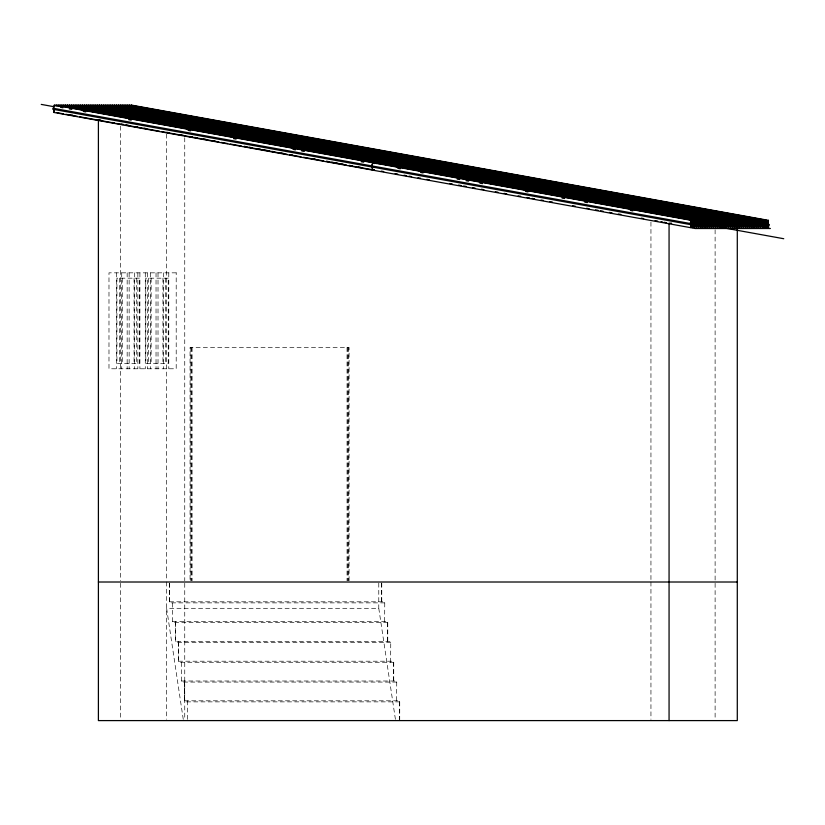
<?xml version="1.0" encoding="UTF-8"?>
<svg xmlns="http://www.w3.org/2000/svg" width="825" height="825" viewBox="0 0 825 825"><rect width="100%" height="100%" fill="white"/><g stroke="black" fill="none" stroke-linecap="round" stroke-linejoin="round"><path stroke-width="0.62" stroke-dasharray="4.12 3.09" d="M169.517 601.807L384.759 601.807L384.656 622.669M384.759 602.869L169.517 602.869L169.517 583.079M395.412 719.338L378.778 608.303L166.629 608.303L183.263 719.338M172.518 621.607L387.76 621.607L387.76 641.407M387.76 622.669L172.518 622.669L172.621 601.807M390.751 642.469L175.508 642.469L175.508 622.669M178.499 661.207L393.742 661.207L393.742 681.007M393.742 662.269L178.499 662.269L178.499 642.469M181.5 681.007L396.743 681.007L396.629 701.869M396.743 682.069L181.5 682.069L181.603 661.207M184.491 700.807L399.733 700.807L399.733 720.596M399.733 701.869L184.491 701.869L184.491 682.069M715.11 229.824L715.11 580.728M715.11 583.296L715.11 719.317M650.946 222.111L650.946 580.728M650.946 582.007L650.946 719.317M399.63 701.869L399.63 719.348M393.638 662.269L393.638 682.069M390.648 662.269L390.751 641.407L175.508 641.407L175.612 621.607M387.647 622.669L387.647 642.469M381.769 583.079L381.769 601.807M381.666 583.079L381.666 602.869M378.778 583.079L378.778 608.303M349.078 580.717L349.078 347.469L190.059 347.469L190.059 580.717M348.325 347.469L348.325 580.717M347.789 347.469L347.789 580.717M347.047 347.469L347.047 580.717M192.091 347.469L192.091 580.717M191.338 347.469L191.338 580.717M190.802 347.469L190.802 580.717M187.595 700.807L187.595 720.596M184.748 137.754L184.748 580.717M184.748 583.296L184.748 719.317M184.594 681.007L184.594 700.807M178.612 641.407L178.612 661.207M169.63 583.079L169.63 601.807M168.774 272.838L168.774 368.785M166.629 134.104L166.629 580.717M166.629 582.007L166.629 719.317M165.588 278.169L165.588 363.464M163.463 272.838L163.463 368.785M162.938 278.169L162.938 363.464M158.018 272.838L158.018 368.785M156.038 272.838L156.038 368.785M151.13 278.169L151.13 363.464M150.593 272.838L150.593 368.785M148.469 278.169L148.469 363.464M147.324 272.838L147.324 368.785M145.282 272.838L145.282 368.785M139.899 272.838L139.899 368.785M137.858 272.838L137.858 368.785M136.713 278.169L136.713 363.464M134.588 272.838L134.588 368.785M134.062 278.169L134.062 363.464M129.143 272.838L129.143 368.785M127.163 272.838L127.163 368.785M122.255 278.169L122.255 363.464M121.718 272.838L121.718 368.785M120.584 126.163L120.584 580.717M120.584 583.296L120.584 719.317M119.594 278.169L119.594 363.464M116.407 272.838L116.407 368.785M176.199 272.838L108.983 272.838L108.983 368.785L176.199 368.785L176.199 272.838M139.363 278.169L116.944 278.169L116.944 363.464L139.363 363.464L139.363 278.169M168.238 278.169L145.819 278.169L145.819 363.464L168.238 363.464L168.238 278.169"/><path stroke-width="1.24" d="M702.322 222.564L702.24 221.378L701.745 222.564M704.21 222.564L704.137 221.378L703.477 223.173M706.107 222.564L706.035 221.378L704.962 224.926A6.146 0.608 -79.7 0 1 703.931 224.926L704.344 222.595M745.676 222.564L745.604 221.378L745.099 222.564M760.702 222.564L760.629 221.378L759.557 224.926A6.146 0.608 -79.7 0 1 758.526 224.926L758.732 221.378L758.237 222.564M762.589 222.564L762.517 221.378L761.857 223.173M764.486 222.564L764.414 221.378L763.909 222.564M766.384 222.564L766.301 221.378L765.239 224.926A6.146 0.608 -79.7 0 1 764.208 224.926L764.62 222.595M768.271 222.564L768.199 221.378L767.539 223.173M54.13 109.148L54.068 111.323M372.529 166.753L372.467 168.919M690.958 223.173L690.948 221.378L689.978 224.524L53.171 109.323L53.295 108.271L54.337 105.126L691.133 220.327L690.742 224.926A6.146 0.608 -79.7 0 0 691.773 224.926L692.196 222.595M690.938 224.359L690.958 226.627L691.783 224.359M692.856 223.173L692.835 221.378L692.34 222.564M692.825 224.359L692.845 226.627L694.918 220.327L694.856 226.524L696.816 220.327L696.63 226.627L697.878 222.595M704.127 224.359C703.581 231.701 707.159 214.417 706.045 223.173M704.158 223.173L704.323 220.327L67.526 105.126L67.083 105.982M706.014 224.359L706.035 226.627L707.283 222.595M707.943 223.173L707.922 221.378L707.427 222.564M707.912 224.359C707.231 233.083 711.645 211.087 709.613 224.926A6.146 0.608 -79.7 0 0 710.645 224.926C713.594 210.983 710.067 233.114 712.553 224.359L712.295 225.864A6.146 0.608 -79.7 0 1 711.501 224.926L711.707 221.378L711.047 223.173M709.83 223.173L709.82 221.378L708.747 224.926A6.146 0.608 -79.7 0 1 707.716 224.926L708.108 220.327L71.311 105.126L70.867 105.982M709.799 224.359L709.82 226.627L710.655 224.359M719.204 224.359C718.523 233.083 722.937 211.087 720.906 224.926A6.146 0.608 -79.7 0 0 721.937 224.926L723.195 220.327L722.803 224.926A6.146 0.608 -79.7 0 0 723.587 225.864L723.845 224.359L723.009 226.627L722.989 224.359M719.235 223.173L719.225 221.378L718.152 224.926A6.146 0.608 -79.7 0 1 717.121 224.926L717.327 221.378L716.265 224.926A6.146 0.608 -79.7 0 1 715.234 224.926L715.43 221.378L714.78 223.173M721.102 224.359L721.122 226.627L721.958 224.359M721.132 223.173L721.112 221.378L720.05 224.926A6.146 0.608 -79.7 0 1 719.018 224.926L719.41 220.327L82.603 105.126L82.17 105.982M723.02 223.173L723.009 221.378L722.349 223.173M747.45 223.173L747.429 221.378L746.46 224.524L747.625 220.327L747.223 224.926A6.146 0.608 -79.7 0 0 748.265 224.926L749.512 220.327L749.121 224.926A6.146 0.608 -79.7 0 0 750.152 224.926L751.41 220.327L751.018 224.926A6.146 0.608 -79.7 0 0 752.049 224.926L753.112 221.378L752.905 224.926A6.146 0.608 -79.7 0 0 753.937 224.926C756.907 210.953 753.349 233.104 755.844 224.359M747.419 224.359L747.44 226.627L748.688 222.595M749.347 223.173L749.327 221.378L748.832 222.564M749.317 224.359L749.337 226.627L750.173 224.359M751.235 223.173L751.224 221.378L750.564 223.173M751.204 224.359L751.224 226.627L753.297 220.327L753.122 226.627L754.359 222.595M760.609 224.359L760.629 226.627L761.465 224.359M760.64 223.173L760.815 220.327L124.008 105.126L123.575 105.982M762.506 224.359L762.527 226.627L763.764 222.595M762.537 223.173L762.702 220.327L125.905 105.126L125.462 105.982M764.393 224.359C763.847 231.701 767.436 214.417 766.322 223.173M764.424 223.173L764.6 220.327L127.793 105.126L127.359 105.982M766.291 224.359L766.312 226.627L767.147 224.359M768.188 224.359L768.209 226.627L769.034 224.359L768.776 225.864A6.146 0.608 -79.7 0 1 767.993 224.926L768.405 222.595M768.209 223.173L768.384 220.327L131.588 105.126L131.144 105.982M371.693 165.877L371.58 166.918L372.735 162.721L372.869 163.587M689.978 224.524L691.133 220.327M54.058 108.756L53.934 109.725A6.146 0.608 -79.7 0 0 54.285 112.004M372.467 166.351L372.343 167.331A6.146 0.608 -79.7 0 0 372.683 169.599M702.457 222.595L702.25 226.627L703.086 224.359M706.241 222.595L705.829 224.926A6.146 0.608 -79.7 0 0 706.86 224.926L708.108 220.327M745.81 222.595L745.614 226.627L746.439 224.359L746.182 225.864A6.146 0.608 -79.7 0 1 745.398 224.926L745.79 220.327L108.993 105.126L108.549 105.982M760.836 222.595L760.423 224.926A6.146 0.608 -79.7 0 0 761.454 224.926L762.702 220.327M762.723 222.595L762.31 224.926A6.146 0.608 -79.7 0 0 763.342 224.926L764.6 220.327M766.507 222.595L766.095 224.926A6.146 0.608 -79.7 0 0 767.126 224.926L768.384 220.327M53.171 109.323L54.048 106.25M701.601 222.595L701.271 224.524L702.436 220.327L702.034 224.926A6.146 0.608 -79.7 0 0 703.075 224.926L704.323 220.327M739.283 222.595L738.86 224.926A6.146 0.608 -79.7 0 1 737.828 224.926L738.035 221.378L736.962 224.926A6.146 0.608 -79.7 0 1 735.931 224.926L736.137 221.378L735.168 224.524L736.323 220.327L736.065 226.524L738.22 220.327L738.035 226.627L738.87 224.359M744.954 222.595L744.532 224.926A6.146 0.608 -79.7 0 1 743.5 224.926L743.707 221.378L742.644 224.926A6.146 0.608 -79.7 0 1 741.613 224.926L741.819 221.378L740.747 224.926A6.146 0.608 -79.7 0 1 739.716 224.926L739.922 221.378L739.427 222.564M758.092 222.595L757.762 224.524C761.712 208.859 755.906 239.281 760.815 220.327M371.889 165.567L372.333 164.082M692.185 223.173L693.031 220.327L692.639 224.926A6.146 0.608 -79.7 0 0 693.67 224.926L694.732 221.378L694.526 224.926A6.146 0.608 -79.7 0 0 695.558 224.926L696.63 221.378L696.424 224.926A6.146 0.608 -79.7 0 0 697.455 224.926C700.415 210.953 696.867 233.104 699.363 224.359M699.755 223.173L700.415 221.378L700.208 224.926A6.146 0.608 -79.7 0 0 700.992 225.864L701.25 224.359L700.415 226.627L700.6 220.327L63.803 105.126L63.36 105.982M714.378 224.359L713.553 226.627L713.728 220.327L76.931 105.126L76.488 105.982M725.68 224.359L724.845 226.627L725.031 220.327L88.223 105.126L87.79 105.982M726.072 223.173L726.732 221.378L726.526 224.926A6.146 0.608 -79.7 0 0 727.557 224.926L728.815 220.327L728.63 226.627L730.702 220.327L730.445 226.524L732.6 220.327L732.414 226.627L733.25 224.359M727.578 224.359L726.743 226.627L726.918 220.327L90.121 105.126L89.677 105.982M727.97 223.173L728.63 221.378L728.423 224.926A6.146 0.608 -79.7 0 0 729.455 224.926L730.517 221.378L730.311 224.926A6.146 0.608 -79.7 0 0 731.342 224.926L732.414 221.378L732.208 224.926A6.146 0.608 -79.7 0 0 733.239 224.926C736.189 210.983 732.662 233.114 735.147 224.359L734.889 225.864A6.146 0.608 -79.7 0 1 734.095 224.926L734.302 221.378L733.652 223.173M739.262 223.173L740.107 220.327L739.932 226.627L742.005 220.327L741.819 226.627L743.892 220.327L743.717 226.627L744.552 224.359M744.944 223.173L745.79 220.327M756.247 223.173L756.896 221.378L756.69 224.926A6.146 0.608 -79.7 0 0 757.484 225.864L757.742 224.359L756.907 226.627L757.092 220.327L120.285 105.126L119.842 105.982M698.022 222.564L698.517 221.378L698.311 224.926A6.146 0.608 -79.7 0 0 699.342 224.926L700.6 220.327M754.504 222.564L755.009 221.378L754.803 224.926A6.146 0.608 -79.7 0 0 755.834 224.926L757.092 220.327M55.791 105.982L56.224 105.126L693.031 220.327M57.678 105.982L58.121 105.126L694.918 220.327M59.575 105.982L60.008 105.126L696.816 220.327M61.462 105.982L61.906 105.126L698.703 220.327M65.196 105.982L65.629 105.126L702.436 220.327M68.98 105.982L69.413 105.126L706.221 220.327M72.765 105.982L73.198 105.126L710.005 220.327M74.652 105.982L75.096 105.126L711.903 220.327M78.385 105.982L78.818 105.126L715.626 220.327L715.44 226.627L717.399 220.43L717.337 226.627L719.41 220.327M80.273 105.982L80.716 105.126L717.513 220.327M84.057 105.982L84.501 105.126L721.298 220.327M85.955 105.982L86.398 105.126L723.195 220.327M91.575 105.982L92.008 105.126L728.815 220.327M93.462 105.982L93.906 105.126L730.702 220.327M95.36 105.982L95.803 105.126L732.6 220.327M97.247 105.982L97.69 105.126L734.498 220.327M99.082 105.982L99.526 105.126L736.323 220.327M100.98 105.982L101.413 105.126L738.22 220.327M102.867 105.982L103.311 105.126L740.107 220.327M104.765 105.982L105.198 105.126L742.005 220.327M106.652 105.982L107.095 105.126L743.892 220.327M110.385 105.982L110.818 105.126L747.625 220.327M112.272 105.982L112.716 105.126L749.512 220.327M114.17 105.982L114.603 105.126L751.41 220.327M116.057 105.982L116.5 105.126L753.297 220.327M117.954 105.982L118.398 105.126L755.195 220.327M121.677 105.982L122.121 105.126L758.917 220.327M129.247 105.982L129.69 105.126L766.497 220.327M374.189 163.587L374.756 163.113M376.076 163.587L376.52 162.721L376.654 163.587M377.974 163.587L378.417 162.721L378.541 163.587M379.871 163.587L380.438 163.113M381.758 163.587L382.326 163.113M383.594 163.587L384.037 162.721L384.161 163.587M385.481 163.587L385.925 162.721L386.059 163.587M387.379 163.587L387.946 163.113M389.276 163.587L389.709 162.721L389.843 163.587M391.163 163.587L391.607 162.721L391.741 163.587M393.061 163.587L393.628 163.113M394.886 163.587L395.453 163.113M396.784 163.587L397.227 162.721L397.351 163.587M398.671 163.587L399.114 162.721L399.248 163.587M400.568 163.587L401.136 163.113M402.466 163.587L402.899 162.721L403.033 163.587M404.353 163.587L404.797 162.721L404.931 163.587M406.189 163.587L406.756 163.113M408.076 163.587L408.643 163.113M409.973 163.587L410.417 162.721L410.541 163.587M411.871 163.587L412.304 162.721L412.438 163.587M413.758 163.587L414.325 163.113M415.656 163.587L416.089 162.721L416.223 163.587M417.481 163.587L417.924 162.721L418.058 163.587M419.378 163.587L419.822 162.721L419.946 163.587M421.266 163.587L421.833 163.113M423.163 163.587L423.607 162.721L423.73 163.587M425.061 163.587L425.494 162.721L425.628 163.587M426.948 163.587L427.515 163.113M428.783 163.587L429.351 163.113M430.671 163.587L431.114 162.721L431.248 163.587M432.568 163.587L433.012 162.721L433.135 163.587M434.466 163.587L435.033 163.113M436.353 163.587L436.796 162.721L436.93 163.587M438.25 163.587L438.683 162.721L438.817 163.587M440.076 163.587L440.643 163.113M441.973 163.587L442.54 163.113M443.86 163.587L444.304 162.721L444.438 163.587M445.758 163.587L446.201 162.721L446.325 163.587M447.655 163.587L448.222 163.113M449.543 163.587L449.986 162.721L450.12 163.587M713.728 220.327L712.573 224.524L713.542 221.378L713.336 224.926A6.146 0.608 -79.7 0 0 714.368 224.926L715.626 220.327M725.031 220.327L723.865 224.524L724.835 221.378L724.628 224.926A6.146 0.608 -79.7 0 0 725.67 224.926L726.918 220.327M68.929 115.201L72.734 115.201M671.643 223.183L669.065 223.183L669.065 720.596M98.402 582.007L737.292 582.007M99.784 120.172L101.176 120.398M763.878 227.37L770.22 228.515L695.258 228.515L53.965 112.468M60.462 107.322L62.989 107.776M69.31 108.921L71.837 109.374M83.201 111.437L85.728 111.891M128.69 119.666L131.216 120.12M188.079 130.402L190.606 130.866M233.557 138.631L236.084 139.095M292.947 149.377L295.474 149.841M301.795 150.975L304.322 151.439M361.175 161.721L363.701 162.174M397.815 168.352L400.342 168.805M420.554 172.466L423.091 172.92M457.205 179.097L459.731 179.551M466.043 180.696L468.569 181.149M479.944 183.212L482.47 183.666M525.432 191.441L527.959 191.895M562.072 198.062L564.599 198.526M584.812 202.177L587.338 202.641M630.3 210.406L632.827 210.87M41.25 104.404L53.924 106.693M720.4 227.267L783.75 238.724M53.295 108.271L690.102 223.472M100.939 120.398L98.402 119.945L98.402 720.596L737.292 720.596L737.292 228.329M112.344 122.471L114.881 122.925M121.223 124.07L123.76 124.534M126.297 124.987L128.834 125.452M135.176 126.596L137.713 127.05M144.055 128.205L146.592 128.659M166.877 132.33L169.414 132.794M180.83 134.857L183.367 135.31M189.709 136.465L192.246 136.919M194.782 137.383L197.319 137.837M203.651 138.982L206.188 139.446M212.53 140.59L215.067 141.054M244.231 146.324L246.768 146.788M249.305 147.242L251.842 147.706M258.184 148.851L260.721 149.304M263.257 149.768L269.6 150.913M272.137 151.377L274.673 151.831M281.016 152.976L283.552 153.44M289.884 154.584L292.421 155.048M312.716 158.72L315.253 159.173M326.669 161.236L329.206 161.7M331.733 162.154L338.075 163.309M340.612 163.763L343.148 164.227M349.491 165.371L352.028 165.825M358.37 166.97L360.907 167.434M381.191 171.105L383.728 171.559M395.144 173.632L397.681 174.085M404.023 175.23L406.56 175.694M409.097 176.148L411.634 176.612M417.976 177.757L420.502 178.221M426.845 179.365L429.382 179.819M449.677 183.49L452.213 183.954M458.556 185.099L461.093 185.563M463.629 186.017L466.156 186.471M472.498 187.626L475.035 188.079M481.377 189.224L483.914 189.688M495.33 191.751L497.867 192.215M504.209 193.359L506.746 193.813M518.152 195.886L520.688 196.34M527.031 197.484L529.567 197.948M532.104 198.402L534.641 198.866M540.983 200.011L543.52 200.475M549.863 201.62L552.399 202.073M572.684 205.745L575.221 206.209M586.637 208.271L589.174 208.725M595.516 209.88L598.042 210.334M600.579 210.798L603.116 211.252M609.458 212.396L611.995 212.86M618.337 214.005L620.874 214.469M641.169 218.14L643.696 218.594M655.112 220.657L657.649 221.121M663.991 222.265L666.528 222.729M57.121 112.705L63.443 113.84M65.969 114.304L77.333 116.356M79.86 116.81L113.974 122.987M116.5 123.441L122.822 124.585M125.348 125.039L159.462 131.216M161.989 131.67L182.212 135.331M184.738 135.785L218.852 141.962M221.378 142.416L227.69 143.56M230.216 144.014L241.591 146.077M244.118 146.53L287.079 154.306M289.606 154.76L300.97 156.812M303.507 157.276L323.72 160.927M326.246 161.391L346.459 165.041M348.985 165.505L374.261 170.074M661.134 221.585L662.269 221.812M131.588 105.126L131.711 105.982M129.69 105.126L129.824 105.982M127.793 105.126L127.927 105.982M125.905 105.126L126.039 105.982M124.008 105.126L124.142 105.982M122.121 105.126L122.255 105.982M120.285 105.126L120.419 105.982M118.398 105.126L118.522 105.982M116.5 105.126L116.634 105.982M114.603 105.126L114.737 105.982M112.716 105.126L112.85 105.982M110.818 105.126L110.952 105.982M108.993 105.126L109.117 105.982M107.095 105.126L107.229 105.982M105.198 105.126L105.332 105.982M103.311 105.126L103.445 105.982M101.413 105.126L101.547 105.982M99.526 105.126L99.66 105.982M97.69 105.126L97.824 105.982M95.803 105.126L95.927 105.982M93.906 105.126L94.04 105.982M92.008 105.126L92.142 105.982M90.121 105.126L90.255 105.982M88.223 105.126L88.358 105.982M86.398 105.126L86.522 105.982M84.501 105.126L84.635 105.982M82.603 105.126L82.737 105.982M80.716 105.126L80.85 105.982M78.818 105.126L78.953 105.982M76.931 105.126L77.065 105.982M75.096 105.126L75.23 105.982M73.198 105.126L73.332 105.982M71.311 105.126L71.445 105.982M69.413 105.126L69.547 105.982M67.526 105.126L67.66 105.982M65.629 105.126L65.763 105.982M63.803 105.126L63.927 105.982M61.906 105.126L62.04 105.982M60.008 105.126L60.142 105.982M58.121 105.126L58.255 105.982M56.224 105.126L56.358 105.982M54.337 105.126L54.471 105.982M374.158 169.96A6.146 0.608 -79.7 0 1 374.107 169.599"/></g></svg>
